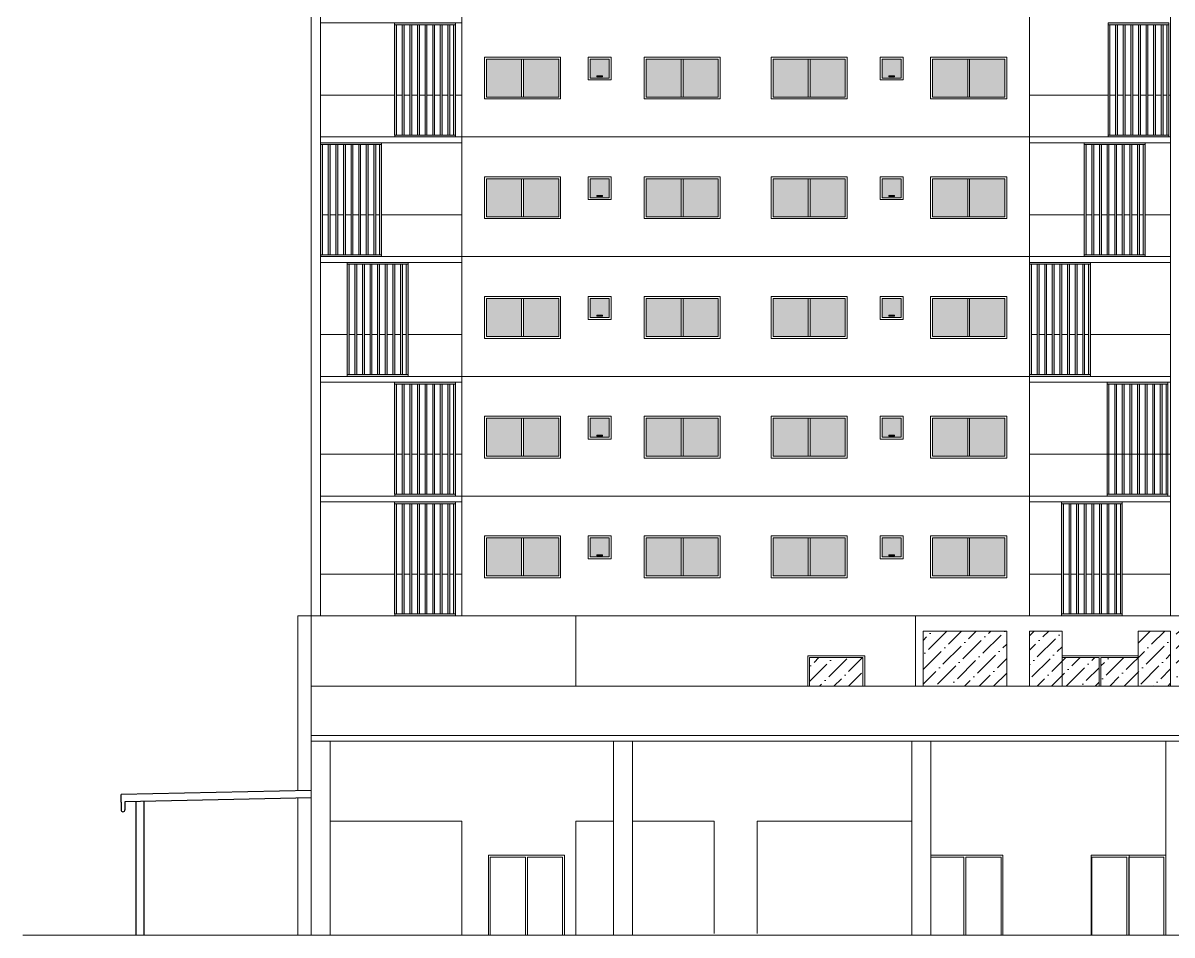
# Model space of a CAD drawing. Header units: millimetres. Extents: x 2878 to 6301, y 540 to 1980.
# Drawn here: x 2878.05 to 2908.27, y 904.07 to 928.07 of the extents above; entities that cross this region are included whole.
import ezdxf

# ---------------------------------------------------------------- set-up
doc = ezdxf.new("R2010")
doc.units = ezdxf.units.MM
doc.header["$LTSCALE"] = 4
for name, color, linetype, lineweight in [('ALVENARIA', 4, 'Continuous', 20), ('COTAS', 35, 'Continuous', 5), ('grosso', 1, 'Continuous', 25), ('PILAR', 1, 'Continuous', 5), ('PORTA', 2, 'Continuous', 20)]:
    doc.layers.add(name, color=color, linetype=linetype, lineweight=lineweight)

# ---------------------------------------------------------------- blocks, each defined once
blk = doc.blocks.new('brise')
h = blk.add_hatch(color=256)
h.dxf.hatch_style = 1
h.paths.add_polyline_path([(0.05, 2.949), (0, 2.949), (0, 0.05), (0.05, 0.05)])
h.paths.add_polyline_path([(0.25, 2.949), (0.2, 2.949), (0.2, 0.05), (0.25, 0.05)])
h.paths.add_polyline_path([(0.45, 2.949), (0.4, 2.949), (0.4, 0.05), (0.45, 0.05)])
h.paths.add_polyline_path([(0.65, 2.949), (0.6, 2.949), (0.6, 0.05), (0.65, 0.05)])
h.paths.add_polyline_path([(0.85, 2.949), (0.8, 2.949), (0.8, 0.05), (0.85, 0.05)])
h.paths.add_polyline_path([(1.05, 2.949), (1, 2.949), (1, 0.05), (1.05, 0.05)])
h.paths.add_polyline_path([(1.25, 2.949), (1.2, 2.949), (1.2, 0.05), (1.25, 0.05)])
h.paths.add_polyline_path([(1.45, 2.949), (1.4, 2.949), (1.4, 0.05), (1.45, 0.05)])
h.paths.add_polyline_path([(1.6, 2.949), (1.55, 2.949), (1.55, 0.05), (1.6, 0.05)])
h.paths.add_polyline_path([(1.6, 2.999), (0, 2.999), (0, 2.949), (1.6, 2.949)])
h = blk.add_hatch(color=256)
h.dxf.hatch_style = 1
h.paths.add_polyline_path([(1.601, 0.05), (0.001, 0.05), (0.001, 0), (1.601, 0)])
at = {"layer": 'COTAS', "ltscale": 0.01}
for points in [[(0, 2.999), (0, 2.949), (1.6, 2.949), (1.6, 2.999)], [(0, 0.05), (0.05, 0.05), (0.05, 2.949), (0, 2.949)], [(0.2, 0.05), (0.25, 0.05), (0.25, 2.949), (0.2, 2.949)], [(0.4, 0.05), (0.45, 0.05), (0.45, 2.949), (0.4, 2.949)], [(0.6, 0.05), (0.65, 0.05), (0.65, 2.949), (0.6, 2.949)], [(0.8, 0.05), (0.85, 0.05), (0.85, 2.949), (0.8, 2.949)], [(1, 0.05), (1.05, 0.05), (1.05, 2.949), (1, 2.949)], [(1.2, 0.05), (1.25, 0.05), (1.25, 2.949), (1.2, 2.949)], [(1.4, 0.05), (1.45, 0.05), (1.45, 2.949), (1.4, 2.949)], [(1.55, 0.05), (1.6, 0.05), (1.6, 2.949), (1.55, 2.949)], [(1.601, 0.05), (1.601, 0), (0.001, 0), (0.001, 0.05)]]:
    blk.add_lwpolyline(points, close=True, dxfattribs=at)

msp = doc.modelspace()

# ---------------------------------------------------------------- hatches: boundary and pattern name
at = {"layer": 'COTAS'}
h = msp.add_hatch(dxfattribs=at)
h.set_pattern_fill('ANSI36', color=256, scale=0.085)
h.set_pattern_definition([(45, (-397.31021, -336.93678), (0.143122832, 0.524783717), [0.6746875, -0.1349375, 0, -0.1349375])])
h.paths.add_polyline_path([(2891.163, 927.118), (2890.238, 927.118), (2890.238, 926.118), (2891.163, 926.118)])
h.paths.add_polyline_path([(2892.138, 927.118), (2891.213, 927.118), (2891.213, 926.118), (2892.138, 926.118)])
h.paths.add_polyline_path([(2893.464, 927.118), (2892.963, 927.118), (2892.963, 926.618), (2893.464, 926.618)])
h.paths.add_polyline_path([(2893.288, 926.675), (2893.288, 926.648), (2893.139, 926.648), (2893.139, 926.675)], flags=16)
h.paths.add_polyline_path([(2895.359, 927.118), (2894.434, 927.118), (2894.434, 926.118), (2895.359, 926.118)])
h.paths.add_polyline_path([(2896.334, 927.118), (2895.409, 927.118), (2895.409, 926.118), (2896.334, 926.118)])
h.paths.add_polyline_path([(2898.699, 927.118), (2897.774, 927.118), (2897.774, 926.118), (2898.699, 926.118)])
h.paths.add_polyline_path([(2899.674, 927.118), (2898.749, 927.118), (2898.749, 926.118), (2899.674, 926.118)])
h.paths.add_polyline_path([(2901.145, 927.118), (2900.644, 927.118), (2900.644, 926.618), (2901.145, 926.618)])
h.paths.add_polyline_path([(2900.969, 926.675), (2900.969, 926.648), (2900.82, 926.648), (2900.82, 926.675)], flags=16)
h.paths.add_polyline_path([(2902.894, 927.118), (2901.969, 927.118), (2901.969, 926.118), (2902.894, 926.118)])
h.paths.add_polyline_path([(2903.869, 927.118), (2902.944, 927.118), (2902.944, 926.118), (2903.869, 926.118)])
h.paths.add_polyline_path([(2913.664, 927.118), (2912.739, 927.118), (2912.739, 926.118), (2913.664, 926.118)])
h.paths.add_polyline_path([(2914.639, 927.118), (2913.714, 927.118), (2913.714, 926.118), (2914.639, 926.118)])
h.paths.add_polyline_path([(2915.965, 927.118), (2915.464, 927.118), (2915.464, 926.618), (2915.965, 926.618)])
h.paths.add_polyline_path([(2915.789, 926.675), (2915.789, 926.648), (2915.64, 926.648), (2915.64, 926.675)], flags=16)
h.paths.add_polyline_path([(2917.859, 927.118), (2916.934, 927.118), (2916.934, 926.118), (2917.859, 926.118)])
h.paths.add_polyline_path([(2918.834, 927.118), (2917.909, 927.118), (2917.909, 926.118), (2918.834, 926.118)])
h.paths.add_polyline_path([(2921.2, 927.118), (2920.275, 927.118), (2920.275, 926.118), (2921.2, 926.118)])
h.paths.add_polyline_path([(2922.175, 927.118), (2921.25, 927.118), (2921.25, 926.118), (2922.175, 926.118)])
h.paths.add_polyline_path([(2923.645, 927.118), (2923.145, 927.118), (2923.145, 926.618), (2923.645, 926.618)])
h.paths.add_polyline_path([(2923.47, 926.675), (2923.47, 926.648), (2923.32, 926.648), (2923.32, 926.675)], flags=16)
h.paths.add_polyline_path([(2925.395, 927.118), (2924.47, 927.118), (2924.47, 926.118), (2925.395, 926.118)])
h.paths.add_polyline_path([(2926.37, 927.118), (2925.445, 927.118), (2925.445, 926.118), (2926.37, 926.118)])
h = msp.add_hatch(dxfattribs=at)
h.set_pattern_fill('ANSI36', color=256, scale=0.085)
h.set_pattern_definition([(45, (-397.31023, -340.08678), (0.143122832, 0.524783717), [0.6746875, -0.1349375, 0, -0.1349375])])
h.paths.add_polyline_path([(2891.163, 923.968), (2890.238, 923.968), (2890.238, 922.968), (2891.163, 922.968)])
h.paths.add_polyline_path([(2892.138, 923.968), (2891.213, 923.968), (2891.213, 922.968), (2892.138, 922.968)])
h.paths.add_polyline_path([(2893.464, 923.968), (2892.963, 923.968), (2892.963, 923.468), (2893.464, 923.468)])
h.paths.add_polyline_path([(2893.288, 923.525), (2893.288, 923.498), (2893.139, 923.498), (2893.139, 923.525)], flags=16)
h.paths.add_polyline_path([(2895.359, 923.968), (2894.434, 923.968), (2894.434, 922.968), (2895.359, 922.968)])
h.paths.add_polyline_path([(2896.334, 923.968), (2895.409, 923.968), (2895.409, 922.968), (2896.334, 922.968)])
h.paths.add_polyline_path([(2898.699, 923.968), (2897.774, 923.968), (2897.774, 922.968), (2898.699, 922.968)])
h.paths.add_polyline_path([(2899.674, 923.968), (2898.749, 923.968), (2898.749, 922.968), (2899.674, 922.968)])
h.paths.add_polyline_path([(2901.145, 923.968), (2900.644, 923.968), (2900.644, 923.468), (2901.145, 923.468)])
h.paths.add_polyline_path([(2900.969, 923.525), (2900.969, 923.498), (2900.82, 923.498), (2900.82, 923.525)], flags=16)
h.paths.add_polyline_path([(2902.894, 923.968), (2901.969, 923.968), (2901.969, 922.968), (2902.894, 922.968)])
h.paths.add_polyline_path([(2903.869, 923.968), (2902.944, 923.968), (2902.944, 922.968), (2903.869, 922.968)])
h.paths.add_polyline_path([(2913.664, 923.968), (2912.739, 923.968), (2912.739, 922.968), (2913.664, 922.968)])
h.paths.add_polyline_path([(2914.639, 923.968), (2913.714, 923.968), (2913.714, 922.968), (2914.639, 922.968)])
h.paths.add_polyline_path([(2915.965, 923.968), (2915.464, 923.968), (2915.464, 923.468), (2915.965, 923.468)])
h.paths.add_polyline_path([(2915.789, 923.525), (2915.789, 923.498), (2915.64, 923.498), (2915.64, 923.525)], flags=16)
h.paths.add_polyline_path([(2917.859, 923.968), (2916.934, 923.968), (2916.934, 922.968), (2917.859, 922.968)])
h.paths.add_polyline_path([(2918.834, 923.968), (2917.909, 923.968), (2917.909, 922.968), (2918.834, 922.968)])
h.paths.add_polyline_path([(2921.2, 923.968), (2920.275, 923.968), (2920.275, 922.968), (2921.2, 922.968)])
h.paths.add_polyline_path([(2922.175, 923.968), (2921.25, 923.968), (2921.25, 922.968), (2922.175, 922.968)])
h.paths.add_polyline_path([(2923.645, 923.968), (2923.145, 923.968), (2923.145, 923.468), (2923.645, 923.468)])
h.paths.add_polyline_path([(2923.47, 923.525), (2923.47, 923.498), (2923.32, 923.498), (2923.32, 923.525)], flags=16)
h.paths.add_polyline_path([(2925.395, 923.968), (2924.47, 923.968), (2924.47, 922.968), (2925.395, 922.968)])
h.paths.add_polyline_path([(2926.37, 923.968), (2925.445, 923.968), (2925.445, 922.968), (2926.37, 922.968)])
h = msp.add_hatch(dxfattribs=at)
h.set_pattern_fill('ANSI36', color=256, scale=0.085)
h.set_pattern_definition([(45, (-397.31021, -343.23678), (0.143122832, 0.524783717), [0.6746875, -0.1349375, 0, -0.1349375])])
h.paths.add_polyline_path([(2891.163, 920.818), (2890.238, 920.818), (2890.238, 919.818), (2891.163, 919.818)])
h.paths.add_polyline_path([(2892.138, 920.818), (2891.213, 920.818), (2891.213, 919.818), (2892.138, 919.818)])
h.paths.add_polyline_path([(2893.464, 920.818), (2892.963, 920.818), (2892.963, 920.318), (2893.464, 920.318)])
h.paths.add_polyline_path([(2893.288, 920.375), (2893.288, 920.348), (2893.139, 920.348), (2893.139, 920.375)], flags=16)
h.paths.add_polyline_path([(2895.359, 920.818), (2894.434, 920.818), (2894.434, 919.818), (2895.359, 919.818)])
h.paths.add_polyline_path([(2896.334, 920.818), (2895.409, 920.818), (2895.409, 919.818), (2896.334, 919.818)])
h.paths.add_polyline_path([(2898.699, 920.818), (2897.774, 920.818), (2897.774, 919.818), (2898.699, 919.818)])
h.paths.add_polyline_path([(2899.674, 920.818), (2898.749, 920.818), (2898.749, 919.818), (2899.674, 919.818)])
h.paths.add_polyline_path([(2901.145, 920.818), (2900.644, 920.818), (2900.644, 920.318), (2901.145, 920.318)])
h.paths.add_polyline_path([(2900.969, 920.375), (2900.969, 920.348), (2900.82, 920.348), (2900.82, 920.375)], flags=16)
h.paths.add_polyline_path([(2902.894, 920.818), (2901.969, 920.818), (2901.969, 919.818), (2902.894, 919.818)])
h.paths.add_polyline_path([(2903.869, 920.818), (2902.944, 920.818), (2902.944, 919.818), (2903.869, 919.818)])
h.paths.add_polyline_path([(2913.664, 920.818), (2912.739, 920.818), (2912.739, 919.818), (2913.664, 919.818)])
h.paths.add_polyline_path([(2914.639, 920.818), (2913.714, 920.818), (2913.714, 919.818), (2914.639, 919.818)])
h.paths.add_polyline_path([(2915.965, 920.818), (2915.464, 920.818), (2915.464, 920.318), (2915.965, 920.318)])
h.paths.add_polyline_path([(2915.789, 920.375), (2915.789, 920.348), (2915.64, 920.348), (2915.64, 920.375)], flags=16)
h.paths.add_polyline_path([(2917.859, 920.818), (2916.934, 920.818), (2916.934, 919.818), (2917.859, 919.818)])
h.paths.add_polyline_path([(2918.834, 920.818), (2917.909, 920.818), (2917.909, 919.818), (2918.834, 919.818)])
h.paths.add_polyline_path([(2921.2, 920.818), (2920.275, 920.818), (2920.275, 919.818), (2921.2, 919.818)])
h.paths.add_polyline_path([(2922.175, 920.818), (2921.25, 920.818), (2921.25, 919.818), (2922.175, 919.818)])
h.paths.add_polyline_path([(2923.645, 920.818), (2923.145, 920.818), (2923.145, 920.318), (2923.645, 920.318)])
h.paths.add_polyline_path([(2923.47, 920.375), (2923.47, 920.348), (2923.32, 920.348), (2923.32, 920.375)], flags=16)
h.paths.add_polyline_path([(2925.395, 920.818), (2924.47, 920.818), (2924.47, 919.818), (2925.395, 919.818)])
h.paths.add_polyline_path([(2926.37, 920.818), (2925.445, 920.818), (2925.445, 919.818), (2926.37, 919.818)])
h = msp.add_hatch(dxfattribs=at)
h.set_pattern_fill('ANSI36', color=256, scale=0.085)
h.set_pattern_definition([(45, (-397.31021, -346.38678), (0.143122832, 0.524783717), [0.6746875, -0.1349375, 0, -0.1349375])])
h.paths.add_polyline_path([(2891.163, 917.668), (2890.238, 917.668), (2890.238, 916.668), (2891.163, 916.668)])
h.paths.add_polyline_path([(2892.138, 917.668), (2891.213, 917.668), (2891.213, 916.668), (2892.138, 916.668)])
h.paths.add_polyline_path([(2893.464, 917.668), (2892.963, 917.668), (2892.963, 917.168), (2893.464, 917.168)])
h.paths.add_polyline_path([(2893.288, 917.225), (2893.288, 917.198), (2893.139, 917.198), (2893.139, 917.225)], flags=16)
h.paths.add_polyline_path([(2895.359, 917.668), (2894.434, 917.668), (2894.434, 916.668), (2895.359, 916.668)])
h.paths.add_polyline_path([(2896.334, 917.668), (2895.409, 917.668), (2895.409, 916.668), (2896.334, 916.668)])
h.paths.add_polyline_path([(2898.699, 917.668), (2897.774, 917.668), (2897.774, 916.668), (2898.699, 916.668)])
h.paths.add_polyline_path([(2899.674, 917.668), (2898.749, 917.668), (2898.749, 916.668), (2899.674, 916.668)])
h.paths.add_polyline_path([(2901.145, 917.668), (2900.644, 917.668), (2900.644, 917.168), (2901.145, 917.168)])
h.paths.add_polyline_path([(2900.969, 917.225), (2900.969, 917.198), (2900.82, 917.198), (2900.82, 917.225)], flags=16)
h.paths.add_polyline_path([(2902.894, 917.668), (2901.969, 917.668), (2901.969, 916.668), (2902.894, 916.668)])
h.paths.add_polyline_path([(2903.869, 917.668), (2902.944, 917.668), (2902.944, 916.668), (2903.869, 916.668)])
h.paths.add_polyline_path([(2913.664, 917.668), (2912.739, 917.668), (2912.739, 916.668), (2913.664, 916.668)])
h.paths.add_polyline_path([(2914.639, 917.668), (2913.714, 917.668), (2913.714, 916.668), (2914.639, 916.668)])
h.paths.add_polyline_path([(2915.965, 917.668), (2915.464, 917.668), (2915.464, 917.168), (2915.965, 917.168)])
h.paths.add_polyline_path([(2915.789, 917.225), (2915.789, 917.198), (2915.64, 917.198), (2915.64, 917.225)], flags=16)
h.paths.add_polyline_path([(2917.859, 917.668), (2916.934, 917.668), (2916.934, 916.668), (2917.859, 916.668)])
h.paths.add_polyline_path([(2918.834, 917.668), (2917.909, 917.668), (2917.909, 916.668), (2918.834, 916.668)])
h.paths.add_polyline_path([(2921.2, 917.668), (2920.275, 917.668), (2920.275, 916.668), (2921.2, 916.668)])
h.paths.add_polyline_path([(2922.175, 917.668), (2921.25, 917.668), (2921.25, 916.668), (2922.175, 916.668)])
h.paths.add_polyline_path([(2923.645, 917.668), (2923.145, 917.668), (2923.145, 917.168), (2923.645, 917.168)])
h.paths.add_polyline_path([(2923.47, 917.225), (2923.47, 917.198), (2923.32, 917.198), (2923.32, 917.225)], flags=16)
h.paths.add_polyline_path([(2925.395, 917.668), (2924.47, 917.668), (2924.47, 916.668), (2925.395, 916.668)])
h.paths.add_polyline_path([(2926.37, 917.668), (2925.445, 917.668), (2925.445, 916.668), (2926.37, 916.668)])
h = msp.add_hatch(dxfattribs=at)
h.set_pattern_fill('ANSI36', color=256, scale=0.085)
h.set_pattern_definition([(45, (-397.31021, -349.53678), (0.143122832, 0.524783717), [0.6746875, -0.1349375, 0, -0.1349375])])
h.paths.add_polyline_path([(2891.163, 914.518), (2890.238, 914.518), (2890.238, 913.518), (2891.163, 913.518)])
h.paths.add_polyline_path([(2892.138, 914.518), (2891.213, 914.518), (2891.213, 913.518), (2892.138, 913.518)])
h.paths.add_polyline_path([(2893.464, 914.518), (2892.963, 914.518), (2892.963, 914.018), (2893.464, 914.018)])
h.paths.add_polyline_path([(2893.288, 914.075), (2893.288, 914.048), (2893.139, 914.048), (2893.139, 914.075)], flags=16)
h.paths.add_polyline_path([(2895.359, 914.518), (2894.434, 914.518), (2894.434, 913.518), (2895.359, 913.518)])
h.paths.add_polyline_path([(2896.334, 914.518), (2895.409, 914.518), (2895.409, 913.518), (2896.334, 913.518)])
h.paths.add_polyline_path([(2898.699, 914.518), (2897.774, 914.518), (2897.774, 913.518), (2898.699, 913.518)])
h.paths.add_polyline_path([(2899.674, 914.518), (2898.749, 914.518), (2898.749, 913.518), (2899.674, 913.518)])
h.paths.add_polyline_path([(2901.145, 914.518), (2900.644, 914.518), (2900.644, 914.018), (2901.145, 914.018)])
h.paths.add_polyline_path([(2900.969, 914.075), (2900.969, 914.048), (2900.82, 914.048), (2900.82, 914.075)], flags=16)
h.paths.add_polyline_path([(2902.894, 914.518), (2901.969, 914.518), (2901.969, 913.518), (2902.894, 913.518)])
h.paths.add_polyline_path([(2903.869, 914.518), (2902.944, 914.518), (2902.944, 913.518), (2903.869, 913.518)])
h.paths.add_polyline_path([(2913.664, 914.518), (2912.739, 914.518), (2912.739, 913.518), (2913.664, 913.518)])
h.paths.add_polyline_path([(2914.639, 914.518), (2913.714, 914.518), (2913.714, 913.518), (2914.639, 913.518)])
h.paths.add_polyline_path([(2915.965, 914.518), (2915.464, 914.518), (2915.464, 914.018), (2915.965, 914.018)])
h.paths.add_polyline_path([(2915.789, 914.075), (2915.789, 914.048), (2915.64, 914.048), (2915.64, 914.075)], flags=16)
h.paths.add_polyline_path([(2917.859, 914.518), (2916.934, 914.518), (2916.934, 913.518), (2917.859, 913.518)])
h.paths.add_polyline_path([(2918.834, 914.518), (2917.909, 914.518), (2917.909, 913.518), (2918.834, 913.518)])
h.paths.add_polyline_path([(2921.2, 914.518), (2920.275, 914.518), (2920.275, 913.518), (2921.2, 913.518)])
h.paths.add_polyline_path([(2922.175, 914.518), (2921.25, 914.518), (2921.25, 913.518), (2922.175, 913.518)])
h.paths.add_polyline_path([(2923.645, 914.518), (2923.145, 914.518), (2923.145, 914.018), (2923.645, 914.018)])
h.paths.add_polyline_path([(2923.47, 914.075), (2923.47, 914.048), (2923.32, 914.048), (2923.32, 914.075)], flags=16)
h.paths.add_polyline_path([(2925.395, 914.518), (2924.47, 914.518), (2924.47, 913.518), (2925.395, 913.518)])
h.paths.add_polyline_path([(2926.37, 914.518), (2925.445, 914.518), (2925.445, 913.518), (2926.37, 913.518)])
h = msp.add_hatch(dxfattribs=at)
h.set_pattern_fill('ANSI36', color=256, scale=0.085)
h.set_pattern_definition([(45, (-397.31021, -324.33678), (0.143122832, 0.524783717), [0.6746875, -0.1349375, 0, -0.1349375])])
h.paths.add_polyline_path([(2900.137, 911.368), (2898.737, 911.368), (2898.737, 910.618), (2900.137, 910.618)])
h.paths.add_polyline_path([(2903.919, 912.068), (2901.719, 912.068), (2901.719, 910.618), (2903.919, 910.618)])
h.paths.add_polyline_path([(2905.374, 912.068), (2904.519, 912.068), (2904.519, 910.618), (2905.374, 910.618)])
h.paths.add_polyline_path([(2906.349, 911.368), (2905.374, 911.368), (2905.374, 910.618), (2906.349, 910.618)])
h.paths.add_polyline_path([(2907.374, 911.368), (2906.399, 911.368), (2906.399, 910.618), (2907.374, 910.618)])
h.paths.add_polyline_path([(2908.229, 912.068), (2907.374, 912.068), (2907.374, 910.618), (2908.229, 910.618)])
h.paths.add_polyline_path([(2909.234, 912.068), (2908.379, 912.068), (2908.379, 910.618), (2909.234, 910.618)])
h.paths.add_polyline_path([(2910.209, 911.368), (2909.234, 911.368), (2909.234, 910.618), (2910.209, 910.618)])
h.paths.add_polyline_path([(2911.234, 911.368), (2910.259, 911.368), (2910.259, 910.618), (2911.234, 910.618)])
h.paths.add_polyline_path([(2912.089, 912.068), (2911.234, 912.068), (2911.234, 910.618), (2912.089, 910.618)])
h.paths.add_polyline_path([(2914.889, 912.068), (2912.689, 912.068), (2912.689, 910.618), (2914.889, 910.618)])
h.paths.add_polyline_path([(2917.871, 911.368), (2916.471, 911.368), (2916.471, 910.618), (2917.871, 910.618)])
h.paths.add_polyline_path([(2922.95, 911.368), (2921.55, 911.368), (2921.55, 910.618), (2922.95, 910.618)])
h.paths.add_polyline_path([(2925.395, 911.368), (2924.468, 911.368), (2924.468, 910.618), (2925.395, 910.618)])
h.paths.add_polyline_path([(2926.37, 911.368), (2925.445, 911.368), (2925.445, 910.618), (2926.37, 910.618)])
h.paths.add_polyline_path([(2930.73, 912.068), (2927.02, 912.068), (2927.02, 910.618), (2930.73, 910.618)])

# ---------------------------------------------------------------- linework, layer by layer
at = {"layer": 'ALVENARIA', "color": 5}
for p, q in [((2885.628, 928.218), (2885.628, 925.068)), ((2885.878, 928.218), (2885.878, 925.068)), ((2889.588, 928.067), (2885.878, 928.067)), ((2889.588, 928.218), (2889.588, 925.068)), ((2904.519, 928.218), (2904.519, 925.068)), ((2908.229, 928.218), (2908.229, 925.068)), ((2890.188, 927.168), (2890.188, 926.068)), ((2890.188, 927.168), (2892.188, 927.168)), ((2892.188, 927.168), (2892.188, 926.068)), ((2892.913, 927.168), (2892.913, 926.568)), ((2892.913, 927.168), (2893.514, 927.168)), ((2893.514, 927.168), (2893.514, 926.568)), ((2894.384, 927.168), (2894.384, 926.068)), ((2894.384, 927.168), (2896.384, 927.168)), ((2896.384, 927.168), (2896.384, 926.068)), ((2897.724, 927.168), (2897.724, 926.068)), ((2897.724, 927.168), (2899.724, 927.168)), ((2899.724, 927.168), (2899.724, 926.068)), ((2900.594, 927.168), (2900.594, 926.568)), ((2900.594, 927.168), (2901.195, 927.168)), ((2901.195, 927.168), (2901.195, 926.568)), ((2901.919, 927.168), (2901.919, 926.068)), ((2901.919, 927.168), (2903.919, 927.168)), ((2903.919, 927.168), (2903.919, 926.068)), ((2892.913, 926.568), (2893.514, 926.568)), ((2900.594, 926.568), (2901.195, 926.568)), ((2885.878, 926.168), (2887.824, 926.168)), ((2887.874, 926.168), (2888.024, 926.168)), ((2888.074, 926.168), (2888.224, 926.168)), ((2888.274, 926.168), (2888.424, 926.168)), ((2888.474, 926.168), (2888.624, 926.168)), ((2888.674, 926.168), (2888.824, 926.168)), ((2888.874, 926.168), (2889.024, 926.168)), ((2889.074, 926.168), (2889.224, 926.168)), ((2889.274, 926.168), (2889.374, 926.168)), ((2889.424, 926.168), (2889.588, 926.168)), ((2906.584, 926.168), (2904.519, 926.168)), ((2906.784, 926.168), (2906.634, 926.168)), ((2906.984, 926.168), (2906.834, 926.168)), ((2907.184, 926.168), (2907.034, 926.168)), ((2907.384, 926.168), (2907.234, 926.168)), ((2907.584, 926.168), (2907.434, 926.168)), ((2907.784, 926.168), (2907.634, 926.168)), ((2907.984, 926.168), (2907.834, 926.168)), ((2908.134, 926.168), (2908.034, 926.168)), ((2908.229, 926.168), (2908.184, 926.168)), ((2890.188, 926.068), (2892.188, 926.068)), ((2894.384, 926.068), (2896.384, 926.068)), ((2897.724, 926.068), (2899.724, 926.068)), ((2901.919, 926.068), (2903.919, 926.068)), ((2885.628, 925.068), (2885.628, 921.918)), ((2885.878, 925.068), (2908.229, 925.068)), ((2885.878, 925.068), (2885.878, 921.918)), ((2889.588, 925.068), (2889.588, 921.918)), ((2904.519, 925.068), (2904.519, 921.918)), ((2908.229, 925.068), (2908.229, 921.918)), ((2889.588, 924.917), (2885.878, 924.917)), ((2908.229, 924.917), (2904.519, 924.917)), ((2890.188, 924.018), (2890.188, 922.918)), ((2890.188, 924.018), (2892.188, 924.018)), ((2892.188, 924.018), (2892.188, 922.918)), ((2892.913, 924.018), (2892.913, 923.418)), ((2892.913, 924.018), (2893.514, 924.018)), ((2893.514, 924.018), (2893.514, 923.418)), ((2894.384, 924.018), (2894.384, 922.918)), ((2894.384, 924.018), (2896.384, 924.018)), ((2896.384, 924.018), (2896.384, 922.918)), ((2897.724, 924.018), (2897.724, 922.918)), ((2897.724, 924.018), (2899.724, 924.018)), ((2899.724, 924.018), (2899.724, 922.918)), ((2900.594, 924.018), (2900.594, 923.418)), ((2900.594, 924.018), (2901.195, 924.018)), ((2901.195, 924.018), (2901.195, 923.418)), ((2901.919, 924.018), (2901.919, 922.918)), ((2901.919, 924.018), (2903.919, 924.018)), ((2903.919, 924.018), (2903.919, 922.918)), ((2892.913, 923.418), (2893.514, 923.418)), ((2900.594, 923.418), (2901.195, 923.418)), ((2885.928, 923.018), (2886.078, 923.018)), ((2886.128, 923.018), (2886.278, 923.018)), ((2886.328, 923.018), (2886.478, 923.018)), ((2886.528, 923.018), (2886.678, 923.018)), ((2886.728, 923.018), (2886.878, 923.018)), ((2886.928, 923.018), (2887.078, 923.018)), ((2887.128, 923.018), (2887.278, 923.018)), ((2887.328, 923.018), (2887.428, 923.018)), ((2887.478, 923.018), (2889.588, 923.018)), ((2890.188, 922.918), (2892.188, 922.918)), ((2894.384, 922.918), (2896.384, 922.918)), ((2897.724, 922.918), (2899.724, 922.918)), ((2901.919, 922.918), (2903.919, 922.918)), ((2905.959, 923.018), (2904.519, 923.018)), ((2906.159, 923.018), (2906.009, 923.018)), ((2906.359, 923.018), (2906.209, 923.018)), ((2906.559, 923.018), (2906.409, 923.018)), ((2906.759, 923.018), (2906.609, 923.018)), ((2906.959, 923.018), (2906.809, 923.018)), ((2907.159, 923.018), (2907.009, 923.018)), ((2907.359, 923.018), (2907.209, 923.018)), ((2907.509, 923.018), (2907.409, 923.018)), ((2908.229, 923.018), (2907.559, 923.018)), ((2885.628, 921.918), (2885.628, 918.768)), ((2885.878, 921.918), (2908.229, 921.918)), ((2885.878, 921.918), (2885.878, 918.768)), ((2889.588, 921.918), (2889.588, 918.768)), ((2904.519, 921.918), (2904.519, 918.768)), ((2908.229, 921.918), (2908.229, 918.768)), ((2889.588, 921.767), (2885.878, 921.767)), ((2908.229, 921.767), (2904.519, 921.767)), ((2890.188, 920.868), (2890.188, 919.768)), ((2890.188, 920.868), (2892.188, 920.868)), ((2892.188, 920.868), (2892.188, 919.768)), ((2892.913, 920.868), (2892.913, 920.268)), ((2892.913, 920.868), (2893.514, 920.868)), ((2893.514, 920.868), (2893.514, 920.268)), ((2894.384, 920.868), (2894.384, 919.768)), ((2894.384, 920.868), (2896.384, 920.868)), ((2896.384, 920.868), (2896.384, 919.768)), ((2897.724, 920.868), (2897.724, 919.768)), ((2897.724, 920.868), (2899.724, 920.868)), ((2899.724, 920.868), (2899.724, 919.768)), ((2900.594, 920.868), (2900.594, 920.268)), ((2900.594, 920.868), (2901.195, 920.868)), ((2901.195, 920.868), (2901.195, 920.268)), ((2901.919, 920.868), (2901.919, 919.768)), ((2901.919, 920.868), (2903.919, 920.868)), ((2903.919, 920.868), (2903.919, 919.768)), ((2892.913, 920.268), (2893.514, 920.268)), ((2900.594, 920.268), (2901.195, 920.268)), ((2885.878, 919.868), (2886.577, 919.868)), ((2886.627, 919.868), (2886.777, 919.868)), ((2886.827, 919.868), (2886.977, 919.868)), ((2887.027, 919.868), (2887.177, 919.868)), ((2887.227, 919.868), (2887.377, 919.868)), ((2887.427, 919.868), (2887.577, 919.868)), ((2887.627, 919.868), (2887.777, 919.868)), ((2887.827, 919.868), (2887.977, 919.868)), ((2888.027, 919.868), (2888.127, 919.868)), ((2888.177, 919.868), (2889.588, 919.868)), ((2904.519, 919.868), (2904.519, 919.868)), ((2904.719, 919.868), (2904.569, 919.868)), ((2904.919, 919.868), (2904.769, 919.868)), ((2905.119, 919.868), (2904.969, 919.868)), ((2905.319, 919.868), (2905.169, 919.868)), ((2905.519, 919.868), (2905.369, 919.868)), ((2905.719, 919.868), (2905.569, 919.868)), ((2905.919, 919.868), (2905.769, 919.868)), ((2906.069, 919.868), (2905.969, 919.868)), ((2908.229, 919.868), (2906.119, 919.868)), ((2890.188, 919.768), (2892.188, 919.768)), ((2894.384, 919.768), (2896.384, 919.768)), ((2897.724, 919.768), (2899.724, 919.768)), ((2901.919, 919.768), (2903.919, 919.768)), ((2885.628, 918.768), (2885.628, 915.618)), ((2885.878, 918.768), (2908.229, 918.768)), ((2885.878, 918.768), (2885.878, 915.618)), ((2889.588, 918.617), (2885.878, 918.617)), ((2889.588, 918.768), (2889.588, 915.618)), ((2904.519, 918.768), (2904.519, 915.618)), ((2908.229, 918.617), (2904.519, 918.617)), ((2908.229, 918.768), (2908.229, 915.618)), ((2890.188, 917.718), (2890.188, 916.618)), ((2890.188, 917.718), (2892.188, 917.718)), ((2892.188, 917.718), (2892.188, 916.618)), ((2892.913, 917.718), (2892.913, 917.118)), ((2892.913, 917.718), (2893.514, 917.718)), ((2893.514, 917.718), (2893.514, 917.118)), ((2894.384, 917.718), (2894.384, 916.618)), ((2894.384, 917.718), (2896.384, 917.718)), ((2896.384, 917.718), (2896.384, 916.618)), ((2897.724, 917.718), (2897.724, 916.618)), ((2897.724, 917.718), (2899.724, 917.718)), ((2899.724, 917.718), (2899.724, 916.618)), ((2900.594, 917.718), (2900.594, 917.118)), ((2900.594, 917.718), (2901.195, 917.718)), ((2901.195, 917.718), (2901.195, 917.118)), ((2901.919, 917.718), (2901.919, 916.618)), ((2901.919, 917.718), (2903.919, 917.718)), ((2903.919, 917.718), (2903.919, 916.618)), ((2892.913, 917.118), (2893.514, 917.118)), ((2900.594, 917.118), (2901.195, 917.118)), ((2885.878, 916.718), (2887.824, 916.718)), ((2887.874, 916.718), (2888.024, 916.718)), ((2888.074, 916.718), (2888.224, 916.718)), ((2888.274, 916.718), (2888.424, 916.718)), ((2888.474, 916.718), (2888.624, 916.718)), ((2888.674, 916.718), (2888.824, 916.718)), ((2888.874, 916.718), (2889.024, 916.718)), ((2889.074, 916.718), (2889.224, 916.718)), ((2889.274, 916.718), (2889.374, 916.718)), ((2889.424, 916.718), (2889.588, 916.718)), ((2890.188, 916.618), (2892.188, 916.618)), ((2894.384, 916.618), (2896.384, 916.618)), ((2897.724, 916.618), (2899.724, 916.618)), ((2901.919, 916.618), (2903.919, 916.618)), ((2908.229, 916.718), (2904.519, 916.718)), ((2885.628, 915.618), (2885.628, 912.468)), ((2885.878, 915.618), (2908.229, 915.618)), ((2885.878, 915.618), (2885.878, 912.468)), ((2889.588, 915.618), (2889.588, 912.468)), ((2904.519, 915.618), (2904.519, 912.468)), ((2908.229, 915.618), (2908.229, 912.468)), ((2889.588, 915.467), (2885.878, 915.467)), ((2908.229, 915.467), (2904.519, 915.467)), ((2890.188, 914.568), (2890.188, 913.468)), ((2890.188, 914.568), (2892.188, 914.568)), ((2892.188, 914.568), (2892.188, 913.468)), ((2892.913, 914.568), (2892.913, 913.968)), ((2892.913, 914.568), (2893.514, 914.568)), ((2893.514, 914.568), (2893.514, 913.968)), ((2894.384, 914.568), (2894.384, 913.468)), ((2894.384, 914.568), (2896.384, 914.568)), ((2896.384, 914.568), (2896.384, 913.468)), ((2897.724, 914.568), (2897.724, 913.468)), ((2897.724, 914.568), (2899.724, 914.568)), ((2899.724, 914.568), (2899.724, 913.468)), ((2900.594, 914.568), (2900.594, 913.968)), ((2900.594, 914.568), (2901.195, 914.568)), ((2901.195, 914.568), (2901.195, 913.968)), ((2901.919, 914.568), (2901.919, 913.468)), ((2901.919, 914.568), (2903.919, 914.568)), ((2903.919, 914.568), (2903.919, 913.468)), ((2892.913, 913.968), (2893.514, 913.968)), ((2900.594, 913.968), (2901.195, 913.968)), ((2885.878, 913.568), (2887.824, 913.568)), ((2887.874, 913.568), (2888.024, 913.568)), ((2888.074, 913.568), (2888.224, 913.568)), ((2888.274, 913.568), (2888.424, 913.568)), ((2888.474, 913.568), (2888.624, 913.568)), ((2888.674, 913.568), (2888.824, 913.568)), ((2888.874, 913.568), (2889.024, 913.568)), ((2889.074, 913.568), (2889.224, 913.568)), ((2889.274, 913.568), (2889.374, 913.568)), ((2889.424, 913.568), (2889.588, 913.568)), ((2890.188, 913.468), (2892.188, 913.468)), ((2894.384, 913.468), (2896.384, 913.468)), ((2897.724, 913.468), (2899.724, 913.468)), ((2901.919, 913.468), (2903.919, 913.468)), ((2905.359, 913.568), (2904.519, 913.568)), ((2905.559, 913.568), (2905.409, 913.568)), ((2905.759, 913.568), (2905.609, 913.568)), ((2905.959, 913.568), (2905.809, 913.568)), ((2906.159, 913.568), (2906.009, 913.568)), ((2906.359, 913.568), (2906.209, 913.568)), ((2906.559, 913.568), (2906.409, 913.568)), ((2906.759, 913.568), (2906.609, 913.568)), ((2906.909, 913.568), (2906.809, 913.568)), ((2908.229, 913.568), (2906.959, 913.568)), ((2885.628, 912.468), (2930.98, 912.468)), ((2885.628, 912.468), (2885.628, 909.318)), ((2885.628, 912.468), (2930.98, 912.468)), ((2892.588, 912.468), (2892.588, 910.618)), ((2901.519, 912.468), (2901.519, 910.618)), ((2901.719, 912.068), (2901.719, 910.618)), ((2901.719, 912.068), (2903.919, 912.068)), ((2903.919, 912.068), (2903.919, 910.618)), ((2904.519, 912.068), (2904.519, 910.618)), ((2904.519, 912.068), (2905.374, 912.068)), ((2905.374, 912.068), (2905.374, 910.618)), ((2907.374, 912.068), (2907.374, 910.618)), ((2907.374, 912.068), (2908.229, 912.068)), ((2908.229, 912.068), (2908.229, 910.618)), ((2898.687, 911.418), (2898.687, 910.618)), ((2898.687, 911.418), (2900.187, 911.418)), ((2900.187, 911.418), (2900.187, 910.618)), ((2905.374, 911.418), (2907.374, 911.418)), ((2885.628, 910.618), (2930.98, 910.618)), ((2885.628, 909.318), (2930.98, 909.318)), ((2885.63, 909.318), (2930.98, 909.318)), ((2885.63, 909.318), (2885.63, 904.068)), ((2885.63, 909.318), (2885.63, 904.068)), ((2885.63, 909.168), (2930.98, 909.168)), ((2886.13, 909.168), (2886.13, 904.068)), ((2893.576, 909.168), (2893.576, 904.068)), ((2894.076, 909.168), (2894.076, 904.068)), ((2901.422, 909.168), (2901.422, 904.068)), ((2901.922, 909.168), (2901.922, 904.068)), ((2908.105, 909.168), (2908.105, 904.068)), ((2886.13, 907.068), (2889.59, 907.068)), ((2889.59, 907.068), (2889.59, 904.068)), ((2892.589, 907.068), (2892.589, 904.068)), ((2892.589, 907.068), (2893.576, 907.068)), ((2894.076, 907.068), (2896.23, 907.068)), ((2896.23, 907.068), (2896.23, 904.109)), ((2897.355, 907.068), (2897.355, 904.109)), ((2897.355, 907.068), (2901.422, 907.068)), ((2890.289, 906.168), (2890.289, 904.068)), ((2890.289, 906.168), (2892.289, 906.168)), ((2892.289, 906.168), (2892.289, 904.068)), ((2901.922, 906.168), (2903.821, 906.168)), ((2903.821, 906.168), (2903.821, 904.068)), ((2906.143, 906.168), (2906.143, 904.068)), ((2906.143, 906.168), (2908.105, 906.168)), ((2907.143, 906.168), (2907.143, 904.068)), ((2885.63, 904.068), (2930.98, 904.068))]:
    msp.add_line(p, q, dxfattribs=at)
at = {"layer": 'COTAS', "ltscale": 0.01}
for p, q in [((2890.238, 927.118), (2890.238, 926.118)), ((2890.238, 927.118), (2892.138, 927.118)), ((2891.163, 927.118), (2891.163, 926.118)), ((2891.213, 927.118), (2891.213, 926.118)), ((2892.138, 927.118), (2892.138, 926.118)), ((2892.963, 927.118), (2892.963, 926.618)), ((2892.963, 927.118), (2893.464, 927.118)), ((2893.464, 927.118), (2893.464, 926.618)), ((2894.434, 927.118), (2894.434, 926.118)), ((2894.434, 927.118), (2896.334, 927.118)), ((2895.359, 927.118), (2895.359, 926.118)), ((2895.409, 927.118), (2895.409, 926.118)), ((2896.334, 927.118), (2896.334, 926.118)), ((2897.774, 927.118), (2897.774, 926.118)), ((2897.774, 927.118), (2899.674, 927.118)), ((2898.699, 927.118), (2898.699, 926.118)), ((2898.749, 927.118), (2898.749, 926.118)), ((2899.674, 927.118), (2899.674, 926.118)), ((2900.644, 927.118), (2900.644, 926.618)), ((2900.644, 927.118), (2901.145, 927.118)), ((2901.145, 927.118), (2901.145, 926.618)), ((2901.969, 927.118), (2901.969, 926.118)), ((2901.969, 927.118), (2903.869, 927.118)), ((2902.894, 927.118), (2902.894, 926.118)), ((2902.944, 927.118), (2902.944, 926.118)), ((2903.869, 927.118), (2903.869, 926.118)), ((2892.963, 926.618), (2893.464, 926.618)), ((2900.644, 926.618), (2901.145, 926.618)), ((2890.238, 926.118), (2892.138, 926.118)), ((2894.434, 926.118), (2896.334, 926.118)), ((2897.774, 926.118), (2899.674, 926.118)), ((2901.969, 926.118), (2903.869, 926.118)), ((2890.238, 923.968), (2890.238, 922.968)), ((2890.238, 923.968), (2892.138, 923.968)), ((2891.163, 923.968), (2891.163, 922.968)), ((2891.213, 923.968), (2891.213, 922.968)), ((2892.138, 923.968), (2892.138, 922.968)), ((2892.963, 923.968), (2892.963, 923.468)), ((2892.963, 923.968), (2893.464, 923.968)), ((2893.464, 923.968), (2893.464, 923.468)), ((2894.434, 923.968), (2894.434, 922.968)), ((2894.434, 923.968), (2896.334, 923.968)), ((2895.359, 923.968), (2895.359, 922.968)), ((2895.409, 923.968), (2895.409, 922.968)), ((2896.334, 923.968), (2896.334, 922.968)), ((2897.774, 923.968), (2897.774, 922.968)), ((2897.774, 923.968), (2899.674, 923.968)), ((2898.699, 923.968), (2898.699, 922.968)), ((2898.749, 923.968), (2898.749, 922.968)), ((2899.674, 923.968), (2899.674, 922.968)), ((2900.644, 923.968), (2900.644, 923.468)), ((2900.644, 923.968), (2901.145, 923.968)), ((2901.145, 923.968), (2901.145, 923.468)), ((2901.969, 923.968), (2901.969, 922.968)), ((2901.969, 923.968), (2903.869, 923.968)), ((2902.894, 923.968), (2902.894, 922.968)), ((2902.944, 923.968), (2902.944, 922.968)), ((2903.869, 923.968), (2903.869, 922.968)), ((2892.963, 923.468), (2893.464, 923.468)), ((2900.644, 923.468), (2901.145, 923.468)), ((2890.238, 922.968), (2892.138, 922.968)), ((2894.434, 922.968), (2896.334, 922.968)), ((2897.774, 922.968), (2899.674, 922.968)), ((2901.969, 922.968), (2903.869, 922.968)), ((2890.238, 920.818), (2890.238, 919.818)), ((2890.238, 920.818), (2892.138, 920.818)), ((2891.163, 920.818), (2891.163, 919.818)), ((2891.213, 920.818), (2891.213, 919.818)), ((2892.138, 920.818), (2892.138, 919.818)), ((2892.963, 920.818), (2892.963, 920.318)), ((2892.963, 920.818), (2893.464, 920.818)), ((2893.464, 920.818), (2893.464, 920.318)), ((2894.434, 920.818), (2894.434, 919.818)), ((2894.434, 920.818), (2896.334, 920.818)), ((2895.359, 920.818), (2895.359, 919.818)), ((2895.409, 920.818), (2895.409, 919.818)), ((2896.334, 920.818), (2896.334, 919.818)), ((2897.774, 920.818), (2897.774, 919.818)), ((2897.774, 920.818), (2899.674, 920.818)), ((2898.699, 920.818), (2898.699, 919.818)), ((2898.749, 920.818), (2898.749, 919.818)), ((2899.674, 920.818), (2899.674, 919.818)), ((2900.644, 920.818), (2900.644, 920.318)), ((2900.644, 920.818), (2901.145, 920.818)), ((2901.145, 920.818), (2901.145, 920.318)), ((2901.969, 920.818), (2901.969, 919.818)), ((2901.969, 920.818), (2903.869, 920.818)), ((2902.894, 920.818), (2902.894, 919.818)), ((2902.944, 920.818), (2902.944, 919.818)), ((2903.869, 920.818), (2903.869, 919.818)), ((2892.963, 920.318), (2893.464, 920.318)), ((2900.644, 920.318), (2901.145, 920.318)), ((2890.238, 919.818), (2892.138, 919.818)), ((2894.434, 919.818), (2896.334, 919.818)), ((2897.774, 919.818), (2899.674, 919.818)), ((2901.969, 919.818), (2903.869, 919.818)), ((2890.238, 917.668), (2890.238, 916.668)), ((2890.238, 917.668), (2892.138, 917.668)), ((2891.163, 917.668), (2891.163, 916.668)), ((2891.213, 917.668), (2891.213, 916.668)), ((2892.138, 917.668), (2892.138, 916.668)), ((2892.963, 917.668), (2892.963, 917.168)), ((2892.963, 917.668), (2893.464, 917.668)), ((2893.464, 917.668), (2893.464, 917.168)), ((2894.434, 917.668), (2894.434, 916.668)), ((2894.434, 917.668), (2896.334, 917.668)), ((2895.359, 917.668), (2895.359, 916.668)), ((2895.409, 917.668), (2895.409, 916.668)), ((2896.334, 917.668), (2896.334, 916.668)), ((2897.774, 917.668), (2897.774, 916.668)), ((2897.774, 917.668), (2899.674, 917.668)), ((2898.699, 917.668), (2898.699, 916.668)), ((2898.749, 917.668), (2898.749, 916.668)), ((2899.674, 917.668), (2899.674, 916.668)), ((2900.644, 917.668), (2900.644, 917.168)), ((2900.644, 917.668), (2901.145, 917.668)), ((2901.145, 917.668), (2901.145, 917.168)), ((2901.969, 917.668), (2901.969, 916.668)), ((2901.969, 917.668), (2903.869, 917.668)), ((2902.894, 917.668), (2902.894, 916.668)), ((2902.944, 917.668), (2902.944, 916.668)), ((2903.869, 917.668), (2903.869, 916.668)), ((2892.963, 917.168), (2893.464, 917.168)), ((2900.644, 917.168), (2901.145, 917.168)), ((2890.238, 916.668), (2892.138, 916.668)), ((2894.434, 916.668), (2896.334, 916.668)), ((2897.774, 916.668), (2899.674, 916.668)), ((2901.969, 916.668), (2903.869, 916.668)), ((2890.238, 914.518), (2890.238, 913.518)), ((2890.238, 914.518), (2892.138, 914.518)), ((2891.163, 914.518), (2891.163, 913.518)), ((2891.213, 914.518), (2891.213, 913.518)), ((2892.138, 914.518), (2892.138, 913.518)), ((2892.963, 914.518), (2892.963, 914.018)), ((2892.963, 914.518), (2893.464, 914.518)), ((2893.464, 914.518), (2893.464, 914.018)), ((2894.434, 914.518), (2894.434, 913.518)), ((2894.434, 914.518), (2896.334, 914.518)), ((2895.359, 914.518), (2895.359, 913.518)), ((2895.409, 914.518), (2895.409, 913.518)), ((2896.334, 914.518), (2896.334, 913.518)), ((2897.774, 914.518), (2897.774, 913.518)), ((2897.774, 914.518), (2899.674, 914.518)), ((2898.699, 914.518), (2898.699, 913.518)), ((2898.749, 914.518), (2898.749, 913.518)), ((2899.674, 914.518), (2899.674, 913.518)), ((2900.644, 914.518), (2900.644, 914.018)), ((2900.644, 914.518), (2901.145, 914.518)), ((2901.145, 914.518), (2901.145, 914.018)), ((2901.969, 914.518), (2901.969, 913.518)), ((2901.969, 914.518), (2903.869, 914.518)), ((2902.894, 914.518), (2902.894, 913.518)), ((2902.944, 914.518), (2902.944, 913.518)), ((2903.869, 914.518), (2903.869, 913.518)), ((2892.963, 914.018), (2893.464, 914.018)), ((2900.644, 914.018), (2901.145, 914.018)), ((2890.238, 913.518), (2892.138, 913.518)), ((2894.434, 913.518), (2896.334, 913.518)), ((2897.774, 913.518), (2899.674, 913.518)), ((2901.969, 913.518), (2903.869, 913.518))]:
    msp.add_line(p, q, dxfattribs=at)
at = {"layer": 'COTAS'}
for p, q in [((2898.737, 911.368), (2900.137, 911.368)), ((2898.737, 911.368), (2898.737, 910.618)), ((2900.137, 911.368), (2900.137, 910.618)), ((2905.374, 911.368), (2906.349, 911.368)), ((2906.349, 911.368), (2906.349, 910.618)), ((2906.399, 911.368), (2906.399, 910.618)), ((2906.399, 911.368), (2907.374, 911.368)), ((2885.63, 904.068), (2878.05, 904.068))]:
    msp.add_line(p, q, dxfattribs=at)
at = {"layer": 'COTAS', "ltscale": 9}
for p, q in [((2891.264, 906.118), (2891.264, 904.068)), ((2891.314, 906.118), (2891.314, 904.068)), ((2902.796, 906.118), (2902.796, 904.068)), ((2902.846, 906.118), (2902.846, 904.068)), ((2907.08, 906.118), (2907.08, 904.068)), ((2907.13, 906.118), (2907.13, 904.068))]:
    msp.add_line(p, q, dxfattribs=at)
at = {"layer": 'COTAS', "ltscale": 0.01}
for points in [[(2893.139, 926.648), (2893.288, 926.648), (2893.288, 926.675), (2893.139, 926.675)], [(2900.82, 926.648), (2900.969, 926.648), (2900.969, 926.675), (2900.82, 926.675)], [(2893.139, 923.498), (2893.288, 923.498), (2893.288, 923.525), (2893.139, 923.525)], [(2900.82, 923.498), (2900.969, 923.498), (2900.969, 923.525), (2900.82, 923.525)], [(2893.139, 920.348), (2893.288, 920.348), (2893.288, 920.375), (2893.139, 920.375)], [(2900.82, 920.348), (2900.969, 920.348), (2900.969, 920.375), (2900.82, 920.375)], [(2893.139, 917.198), (2893.288, 917.198), (2893.288, 917.225), (2893.139, 917.225)], [(2900.82, 917.198), (2900.969, 917.198), (2900.969, 917.225), (2900.82, 917.225)], [(2893.139, 914.048), (2893.288, 914.048), (2893.288, 914.075), (2893.139, 914.075)], [(2900.82, 914.048), (2900.969, 914.048), (2900.969, 914.075), (2900.82, 914.075)]]:
    msp.add_lwpolyline(points, close=True, dxfattribs=at)
at = {"layer": 'grosso', "ltscale": 9}
for p, q in [((2885.63, 907.875), (2880.63, 907.764)), ((2880.63, 907.563), (2880.63, 907.764)), ((2880.63, 907.563), (2880.63, 907.363)), ((2885.634, 907.675), (2880.73, 907.573)), ((2880.73, 907.573), (2880.73, 907.363)), ((2881.03, 904.068), (2881.03, 907.573)), ((2881.23, 907.577), (2881.23, 904.068))]:
    msp.add_line(p, q, dxfattribs=at)
msp.add_arc((2880.68, 907.363), 0.05, 180, 0, dxfattribs=at)
at = {"layer": 'PILAR', "color": 6}
msp.add_line((2885.28, 912.468), (2885.63, 912.468), dxfattribs=at)
at = {"layer": 'PILAR', "color": 6, "ltscale": 9}
for p, q in [((2885.28, 912.468), (2885.28, 907.875)), ((2885.28, 907.672), (2885.28, 904.068))]:
    msp.add_line(p, q, dxfattribs=at)
at = {"layer": 'PORTA'}
for p, q in [((2890.339, 906.118), (2890.339, 904.068)), ((2890.339, 906.118), (2891.264, 906.118)), ((2891.314, 906.118), (2892.239, 906.118)), ((2892.239, 906.118), (2892.239, 904.068)), ((2901.922, 906.118), (2902.796, 906.118)), ((2902.846, 906.118), (2903.771, 906.118)), ((2903.771, 906.118), (2903.771, 904.068)), ((2906.155, 906.118), (2906.155, 904.068)), ((2906.155, 906.118), (2907.08, 906.118)), ((2907.13, 906.118), (2908.055, 906.118)), ((2908.055, 906.118), (2908.055, 904.068))]:
    msp.add_line(p, q, dxfattribs=at)

# ---------------------------------------------------------------- block references
at = {"layer": 'ALVENARIA', "color": 5}
for p in [(2887.824, 925.068), (2906.584, 925.068), (2885.878, 921.918), (2905.959, 921.918), (2886.577, 918.768), (2904.519, 918.768), (2887.824, 915.618), (2906.559, 915.618), (2887.824, 912.468), (2905.359, 912.468)]:
    msp.add_blockref('brise', p, dxfattribs=at)

doc.saveas('drawing.dxf')
